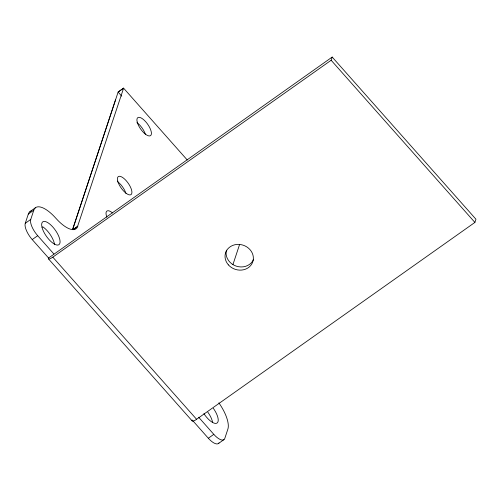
<?xml version="1.0" encoding="UTF-8"?>
<svg xmlns="http://www.w3.org/2000/svg" width="501" height="501" viewBox="0 0 501 501"><rect width="100%" height="100%" fill="white"/><g stroke="black" fill="none" stroke-linecap="round" stroke-linejoin="round"><path stroke-width="0.75" d="M332.201 57.058L48.284 258.222A7.277 1.841 -41.6 0 0 52.805 257.151L331.142 60.252L332.201 57.058L475.95 219.231L474.892 222.425L195.866 419.788A7.277 1.841 -41.6 0 1 192.058 420.377L192.171 419.982M48.397 257.821L32.221 239.572A13.997 5.405 54.7 0 1 25.269 223.302L28.306 214.102A28 10.815 54.7 0 1 31.231 210.946M25.269 223.302L30.749 219.425L33.792 210.226A28 10.815 54.7 0 1 55.824 218.217L58.204 220.753A27.993 10.815 54.7 0 0 77.167 227.636L123.603 88.182L187.249 159.982M72.614 229.352L115.512 99.949M72.689 229.439L118.123 92.059L123.528 88.095M232.946 264.559L239.578 244.507M73.046 229.74L77.855 226.214L72.977 229.658M123.603 88.182L118.123 92.059L121.743 96.148M29.972 211.616L35.452 207.74M28.306 214.102L33.792 210.226M32.221 239.572L37.707 235.695A13.997 5.405 54.7 0 1 30.749 219.425M192.672 420.552L208.328 438.231L213.808 434.354A14.003 5.411 54.7 0 0 224.824 438.35L227.867 429.15A28 10.815 54.7 0 0 218.881 402.873M218.511 443.473L223.991 439.596M331.142 60.252L474.892 222.425M52.805 257.151L196.592 419.293M48.39 258.76L192.165 420.921M198.659 417.245L213.808 434.354M37.707 235.695L53.857 253.957M136.98 122.645A11.022 4.258 54.7 0 1 145.453 134.462M117.484 181.6A11.022 4.258 54.7 0 1 125.951 193.424M207.827 412.154A13.99 5.405 54.7 0 1 212.612 422.468M219 442.947A14.003 5.411 54.7 0 1 208.328 438.231M106.895 217.234A11.022 4.258 54.7 0 1 112.512 212.906M213.307 408.277A13.99 5.405 54.7 0 1 216.939 423.107A13.99 5.405 54.7 0 1 203.913 413.676M42.641 226.715A13.997 5.411 54.7 0 1 54.54 244.726M253.619 259.242A14.329 12.713 18.3 0 1 236.215 266.125A14.329 12.713 18.3 0 1 226.471 250.168M137.236 122.138A11.022 4.258 54.7 0 0 149.492 135.959A11.022 4.258 54.7 0 0 145.76 121.799A11.022 4.258 54.7 0 0 137.236 122.138M42.065 227.51A13.997 5.411 54.7 0 0 57.628 245.07A13.997 5.411 54.7 0 0 52.887 227.085A13.997 5.411 54.7 0 0 42.065 227.51M117.735 181.093A11.022 4.258 54.7 0 0 129.991 194.92A11.022 4.258 54.7 0 0 126.265 180.761A11.022 4.258 54.7 0 0 117.735 181.093M228.412 264.897A14.329 12.713 18.3 0 0 252.56 262.43A14.329 12.713 18.3 0 0 236.629 244.463A14.329 12.713 18.3 0 0 228.412 264.897"/></g></svg>
